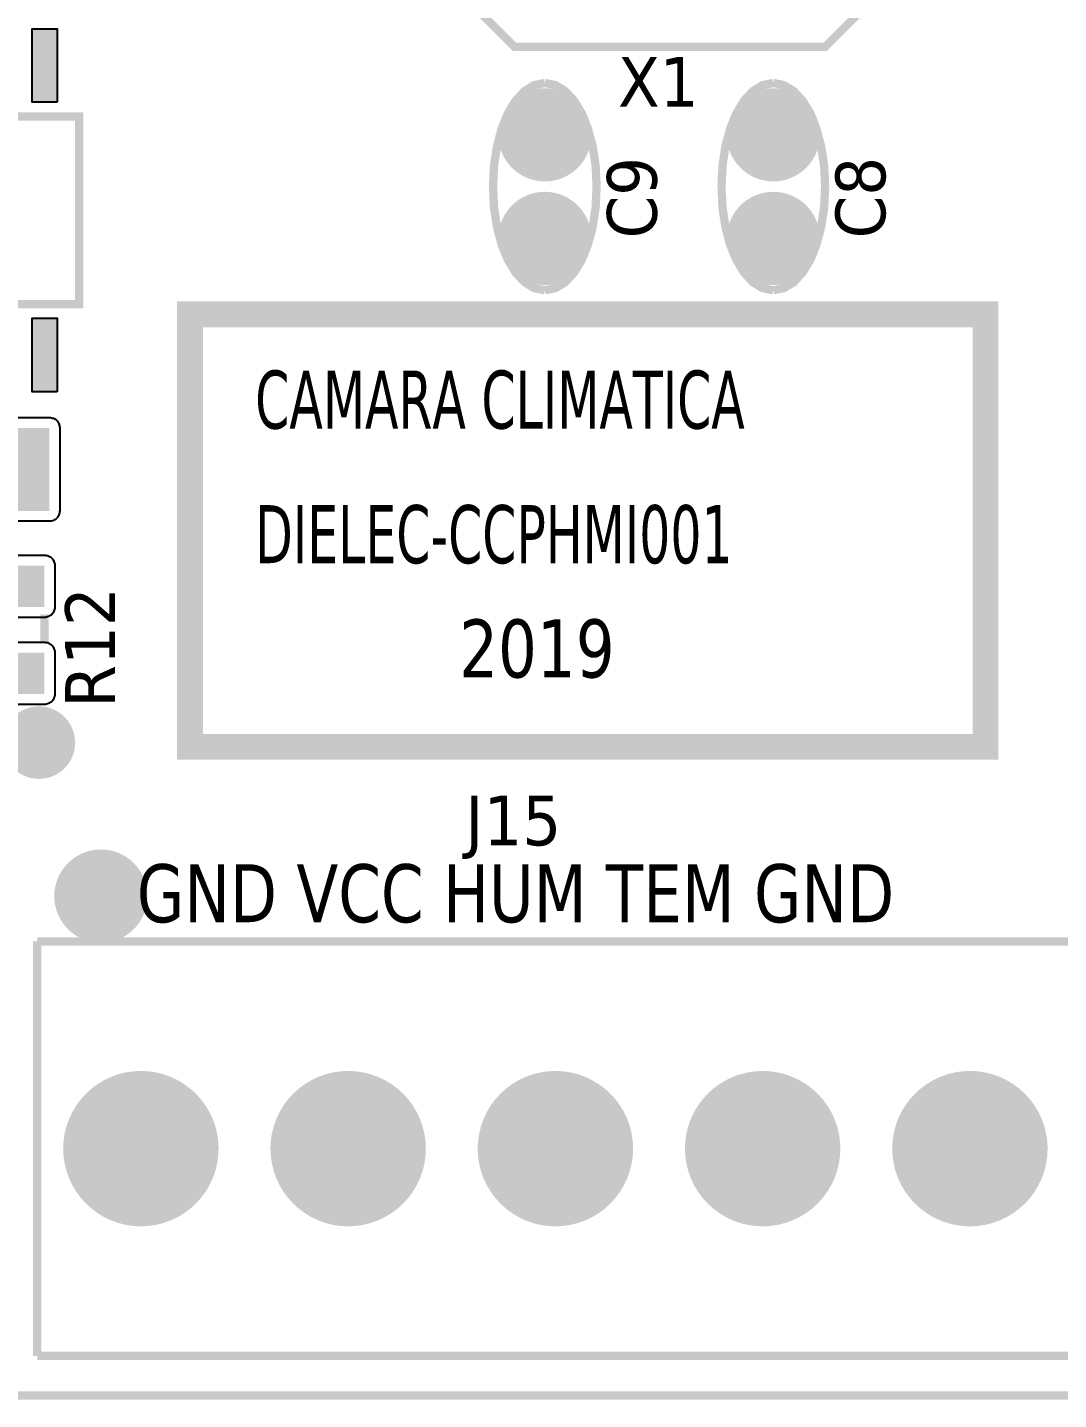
# Model space of a CAD drawing. Header units: millimetres. Extents: x 123.5 to 144.3, y 105.4 to 121.6.
# Drawn here: x 127.689 to 129.659, y 109.563 to 112.185 of the extents above; entities that cross this region are included whole.
import ezdxf

# ---------------------------------------------------------------- set-up
doc = ezdxf.new("R2010")
doc.units = ezdxf.units.MM
doc.layers.add('DESC', color=250, linetype='Continuous')
doc.styles.get("Standard").update_dxf_attribs({"font": 'tahoma.ttf'})

# ---------------------------------------------------------------- blocks, each defined once
blk = doc.blocks.new('RPAD')
blk.add_trace([(-0.5, -0.5), (-0.5, 0.5), (0.5, -0.5), (0.5, 0.5)])
blk = doc.blocks.new('EPAD')
at = {"const_width": 0.5}
blk.add_lwpolyline([(-0.25, 0, 1), (0.25, 0, 1)], format="xyb", close=True, dxfattribs=at)
blk = doc.blocks.new('CCRPBoard')
for points, const_width in [([(128.0158, 111.7979), (133.3334, 111.7979), (133.3334, 115.2063), (128.0158, 115.2063), (128.0158, 111.7979)], 0.008), ([(128.0158, 111.7979), (133.3334, 111.7979), (133.3334, 115.2063), (128.0158, 115.2063), (128.0158, 111.7979)], 0.008), ([(128.0158, 111.7979), (133.3334, 111.7979), (133.3334, 115.2063), (128.0158, 115.2063), (128.0158, 111.7979)], 0.008), ([(130.3414, 113.0995), (130.0414, 113.0995), (129.9914, 113.1495), (129.9914, 113.2495), (130.0414, 113.2995), (130.3414, 113.2995), (130.3914, 113.2495), (130.3914, 113.1495), (130.3414, 113.0995)], 0.008), ([(130.3414, 113.0995), (130.0414, 113.0995), (129.9914, 113.1495), (129.9914, 113.2495), (130.0414, 113.2995), (130.3414, 113.2995), (130.3914, 113.2495), (130.3914, 113.1495), (130.3414, 113.0995)], 0.008), ([(130.3414, 113.0995), (130.0414, 113.0995), (129.9914, 113.1495), (129.9914, 113.2495), (130.0414, 113.2995), (130.3414, 113.2995), (130.3914, 113.2495), (130.3914, 113.1495), (130.3414, 113.0995)], 0.008), ([(130.0709, 113.0645), (130.0607, 113.0625), (130.0513, 113.0567), (130.0428, 113.0476), (130.0354, 113.0355), (130.0293, 113.0207), (130.0248, 113.0037), (130.0219, 112.9849), (130.0209, 112.9645)], 0.008), ([(130.0709, 113.0645), (130.0607, 113.0625), (130.0513, 113.0567), (130.0428, 113.0476), (130.0354, 113.0355), (130.0293, 113.0207), (130.0248, 113.0037), (130.0219, 112.9849), (130.0209, 112.9645)], 0.008), ([(130.0709, 113.0645), (130.0607, 113.0625), (130.0513, 113.0567), (130.0428, 113.0476), (130.0354, 113.0355), (130.0293, 113.0207), (130.0248, 113.0037), (130.0219, 112.9849), (130.0209, 112.9645)], 0.008), ([(130.0709, 113.0645), (130.0811, 113.0625), (130.0905, 113.0567), (130.099, 113.0476), (130.1064, 113.0355), (130.1124, 113.0207), (130.117, 113.0037), (130.1199, 112.9849), (130.1209, 112.9645)], 0.008), ([(130.0709, 113.0645), (130.0811, 113.0625), (130.0905, 113.0567), (130.099, 113.0476), (130.1064, 113.0355), (130.1124, 113.0207), (130.117, 113.0037), (130.1199, 112.9849), (130.1209, 112.9645)], 0.008), ([(130.0709, 113.0645), (130.0811, 113.0625), (130.0905, 113.0567), (130.099, 113.0476), (130.1064, 113.0355), (130.1124, 113.0207), (130.117, 113.0037), (130.1199, 112.9849), (130.1209, 112.9645)], 0.008), ([(130.2914, 113.0645), (130.2812, 113.0625), (130.2717, 113.0567), (130.2632, 113.0476), (130.2559, 113.0355), (130.2498, 113.0207), (130.2452, 113.0037), (130.2424, 112.9849), (130.2414, 112.9645)], 0.008), ([(130.2914, 113.0645), (130.2812, 113.0625), (130.2717, 113.0567), (130.2632, 113.0476), (130.2559, 113.0355), (130.2498, 113.0207), (130.2452, 113.0037), (130.2424, 112.9849), (130.2414, 112.9645)], 0.008), ([(130.2914, 113.0645), (130.2812, 113.0625), (130.2717, 113.0567), (130.2632, 113.0476), (130.2559, 113.0355), (130.2498, 113.0207), (130.2452, 113.0037), (130.2424, 112.9849), (130.2414, 112.9645)], 0.008), ([(130.2914, 113.0645), (130.3015, 113.0625), (130.311, 113.0567), (130.3195, 113.0476), (130.3269, 113.0355), (130.3329, 113.0207), (130.3375, 113.0037), (130.3404, 112.9849), (130.3414, 112.9645)], 0.008), ([(130.2914, 113.0645), (130.3015, 113.0625), (130.311, 113.0567), (130.3195, 113.0476), (130.3269, 113.0355), (130.3329, 113.0207), (130.3375, 113.0037), (130.3404, 112.9849), (130.3414, 112.9645)], 0.008), ([(130.2914, 113.0645), (130.3015, 113.0625), (130.311, 113.0567), (130.3195, 113.0476), (130.3269, 113.0355), (130.3329, 113.0207), (130.3375, 113.0037), (130.3404, 112.9849), (130.3414, 112.9645)], 0.008), ([(129.6215, 112.8511), (129.6215, 113.0322), (129.4049, 113.0322), (129.4049, 112.8511), (129.6215, 112.8511)], 0.00787), ([(129.6215, 112.8511), (129.6215, 113.0322), (129.4049, 113.0322), (129.4049, 112.8511), (129.6215, 112.8511)], 0.00787), ([(129.6215, 112.8511), (129.6215, 113.0322), (129.4049, 113.0322), (129.4049, 112.8511), (129.6215, 112.8511)], 0.00787), ([(130.0709, 112.8645), (130.0607, 112.8665), (130.0513, 112.8722), (130.0428, 112.8814), (130.0354, 112.8935), (130.0293, 112.9082), (130.0248, 112.9252), (130.0219, 112.9441), (130.0209, 112.9645)], 0.008), ([(130.0709, 112.8645), (130.0607, 112.8665), (130.0513, 112.8722), (130.0428, 112.8814), (130.0354, 112.8935), (130.0293, 112.9082), (130.0248, 112.9252), (130.0219, 112.9441), (130.0209, 112.9645)], 0.008), ([(130.0709, 112.8645), (130.0607, 112.8665), (130.0513, 112.8722), (130.0428, 112.8814), (130.0354, 112.8935), (130.0293, 112.9082), (130.0248, 112.9252), (130.0219, 112.9441), (130.0209, 112.9645)], 0.008), ([(130.0709, 112.8645), (130.0811, 112.8665), (130.0905, 112.8722), (130.099, 112.8814), (130.1064, 112.8935), (130.1124, 112.9082), (130.117, 112.9252), (130.1199, 112.9441), (130.1209, 112.9645)], 0.008), ([(130.0709, 112.8645), (130.0811, 112.8665), (130.0905, 112.8722), (130.099, 112.8814), (130.1064, 112.8935), (130.1124, 112.9082), (130.117, 112.9252), (130.1199, 112.9441), (130.1209, 112.9645)], 0.008), ([(130.0709, 112.8645), (130.0811, 112.8665), (130.0905, 112.8722), (130.099, 112.8814), (130.1064, 112.8935), (130.1124, 112.9082), (130.117, 112.9252), (130.1199, 112.9441), (130.1209, 112.9645)], 0.008), ([(130.2914, 112.8645), (130.2812, 112.8665), (130.2717, 112.8722), (130.2632, 112.8814), (130.2559, 112.8935), (130.2498, 112.9082), (130.2452, 112.9252), (130.2424, 112.9441), (130.2414, 112.9645)], 0.008), ([(130.2914, 112.8645), (130.2812, 112.8665), (130.2717, 112.8722), (130.2632, 112.8814), (130.2559, 112.8935), (130.2498, 112.9082), (130.2452, 112.9252), (130.2424, 112.9441), (130.2414, 112.9645)], 0.008), ([(130.2914, 112.8645), (130.2812, 112.8665), (130.2717, 112.8722), (130.2632, 112.8814), (130.2559, 112.8935), (130.2498, 112.9082), (130.2452, 112.9252), (130.2424, 112.9441), (130.2414, 112.9645)], 0.008), ([(130.2914, 112.8645), (130.3015, 112.8665), (130.311, 112.8722), (130.3195, 112.8814), (130.3269, 112.8935), (130.3329, 112.9082), (130.3375, 112.9252), (130.3404, 112.9441), (130.3414, 112.9645)], 0.008), ([(130.2914, 112.8645), (130.3015, 112.8665), (130.311, 112.8722), (130.3195, 112.8814), (130.3269, 112.8935), (130.3329, 112.9082), (130.3375, 112.9252), (130.3404, 112.9441), (130.3414, 112.9645)], 0.008), ([(130.2914, 112.8645), (130.3015, 112.8665), (130.311, 112.8722), (130.3195, 112.8814), (130.3269, 112.8935), (130.3329, 112.9082), (130.3375, 112.9252), (130.3404, 112.9441), (130.3414, 112.9645)], 0.008), ([(129.7284, 112.4239), (130.4961, 112.4239), (130.4961, 112.8413), (129.7284, 112.8413), (129.7284, 112.4239)], 0.025), ([(129.7284, 112.4239), (130.4961, 112.4239), (130.4961, 112.8413), (129.7284, 112.8413), (129.7284, 112.4239)], 0.025), ([(129.7284, 112.4239), (130.4961, 112.4239), (130.4961, 112.8413), (129.7284, 112.8413), (129.7284, 112.4239)], 0.025), ([(129.588, 112.5238), (129.588, 112.5518)], 0.008), ([(129.588, 112.5238), (129.588, 112.5518)], 0.008), ([(129.588, 112.5238), (129.588, 112.5518)], 0.008), ([(129.5811, 112.2361), (129.5811, 111.8361)], 0.008), ([(130.5811, 112.2361), (129.5811, 112.2361)], 0.008), ([(129.5811, 112.2361), (129.5811, 111.8361)], 0.008), ([(130.5811, 112.2361), (129.5811, 112.2361)], 0.008), ([(129.5811, 112.2361), (129.5811, 111.8361)], 0.008), ([(130.5811, 112.2361), (129.5811, 112.2361)], 0.008), ([(129.5811, 111.8361), (130.5811, 111.8361)], 0.008), ([(129.5811, 111.8361), (130.5811, 111.8361)], 0.008), ([(129.5811, 111.8361), (130.5811, 111.8361)], 0.008)]:
    blk.add_lwpolyline(points, dxfattribs=dict(const_width=const_width))
for points in [[(129.6002, 113.0459), (129.5762, 113.0459), (129.5762, 113.1169), (129.6002, 113.1169), (129.6002, 113.0459)], [(129.6002, 112.7664), (129.5762, 112.7664), (129.5762, 112.8374), (129.6002, 112.8374), (129.6002, 112.7664)]]:
    blk.add_lwpolyline(points, close=True)
for points in [[(129.5328, 112.7416), (129.5928, 112.7416), (129.5938, 112.7416), (129.5948, 112.7414), (129.5958, 112.7412), (129.5967, 112.7409), (129.5976, 112.7405), (129.5984, 112.74), (129.5992, 112.7394), (129.5999, 112.7388), (129.6005, 112.738), (129.6011, 112.7373), (129.6016, 112.7365), (129.602, 112.7356), (129.6023, 112.7347), (129.6026, 112.7337), (129.6027, 112.7327), (129.6028, 112.7316), (129.6028, 112.6516), (129.6027, 112.6506), (129.6026, 112.6496), (129.6023, 112.6486), (129.602, 112.6477), (129.6016, 112.6468), (129.6011, 112.646), (129.6005, 112.6452), (129.5999, 112.6445), (129.5992, 112.6439), (129.5984, 112.6433), (129.5976, 112.6428), (129.5967, 112.6424), (129.5958, 112.6421), (129.5948, 112.6418), (129.5938, 112.6417), (129.5928, 112.6416), (129.5328, 112.6416)], [(129.538, 112.6088), (129.588, 112.6088), (129.589, 112.6087), (129.5901, 112.6086), (129.591, 112.6084), (129.5919, 112.608), (129.5928, 112.6076), (129.5936, 112.6071), (129.5944, 112.6065), (129.5951, 112.6059), (129.5958, 112.6052), (129.5963, 112.6044), (129.5968, 112.6036), (129.5972, 112.6027), (129.5976, 112.6018), (129.5978, 112.6008), (129.598, 112.5998), (129.598, 112.5988), (129.598, 112.5588), (129.598, 112.5578), (129.5978, 112.5567), (129.5976, 112.5558), (129.5972, 112.5549), (129.5968, 112.554), (129.5963, 112.5532), (129.5958, 112.5524), (129.5951, 112.5517), (129.5944, 112.551), (129.5936, 112.5505), (129.5928, 112.55), (129.5919, 112.5496), (129.591, 112.5492), (129.5901, 112.549), (129.589, 112.5488), (129.588, 112.5488), (129.538, 112.5488)], [(129.538, 112.5248), (129.588, 112.5248), (129.589, 112.5247), (129.5901, 112.5246), (129.591, 112.5244), (129.5919, 112.524), (129.5928, 112.5236), (129.5936, 112.5231), (129.5944, 112.5225), (129.5951, 112.5219), (129.5958, 112.5212), (129.5963, 112.5204), (129.5968, 112.5196), (129.5972, 112.5187), (129.5976, 112.5178), (129.5978, 112.5168), (129.598, 112.5158), (129.598, 112.5148), (129.598, 112.4748), (129.598, 112.4738), (129.5978, 112.4727), (129.5976, 112.4718), (129.5972, 112.4709), (129.5968, 112.47), (129.5963, 112.4692), (129.5958, 112.4684), (129.5951, 112.4677), (129.5944, 112.467), (129.5936, 112.4665), (129.5928, 112.466), (129.5919, 112.4656), (129.591, 112.4652), (129.5901, 112.465), (129.589, 112.4648), (129.588, 112.4648), (129.538, 112.4648)]]:
    blk.add_lwpolyline(points)
for p, xscale, yscale, rotation in [((129.5882, 113.0814), 0.024, 0.071, 180), ((129.5882, 112.8019), 0.024, 0.071, 180), ((129.563, 112.5788), 0.04, 0.05, 90), ((129.563, 112.4948), 0.04, 0.05, 90)]:
    blk.add_blockref('RPAD', p, dxfattribs=dict(xscale=xscale, yscale=yscale, rotation=rotation))
for name, p, xscale, yscale in [('EPAD', (130.0709, 113.0145), 0.09, 0.09), ('EPAD', (130.2914, 113.0145), 0.09, 0.09), ('EPAD', (130.0709, 112.9145), 0.09, 0.09), ('EPAD', (130.2914, 112.9145), 0.09, 0.09), ('RPAD', (129.5628, 112.6916), 0.06, 0.08), ('EPAD', (129.5827, 112.4279), 0.07, 0.07), ('EPAD', (129.6425, 112.2798), 0.09, 0.09), ('EPAD', (129.6811, 112.0361), 0.15, 0.15), ('EPAD', (129.8811, 112.0361), 0.15, 0.15), ('EPAD', (130.0811, 112.0361), 0.15, 0.15), ('EPAD', (130.2811, 112.0361), 0.15, 0.15), ('EPAD', (130.4811, 112.0361), 0.15, 0.15)]:
    blk.add_blockref(name, p, dxfattribs=dict(xscale=xscale, yscale=yscale))
for s, height, width, p in [('X1', 0.048, 1.041667, (130.1414, 113.0415)), ('X1', 0.048, 1.041667, (130.1414, 113.0415)), ('X1', 0.048, 1.041667, (130.1414, 113.0415)), ('CAMARA CLIMATICA', 0.056, 0.714286, (129.7914, 112.731)), ('CAMARA CLIMATICA', 0.056, 0.714286, (129.7914, 112.731)), ('CAMARA CLIMATICA', 0.056, 0.714286, (129.7914, 112.731)), ('DIELEC-CCPHMI001', 0.056, 0.714286, (129.7914, 112.6011)), ('DIELEC-CCPHMI001', 0.056, 0.714286, (129.7914, 112.6011)), ('DIELEC-CCPHMI001', 0.056, 0.714286, (129.7914, 112.6011)), ('2019', 0.056, 0.892857, (129.9882, 112.4908)), ('2019', 0.056, 0.892857, (129.9882, 112.4908)), ('2019', 0.056, 0.892857, (129.9882, 112.4908)), ('J15', 0.048, 1.041667, (129.9943, 112.3288)), ('J15', 0.048, 1.041667, (129.9943, 112.3288)), ('J15', 0.048, 1.041667, (129.9943, 112.3288)), ('GND VCC HUM TEM GND', 0.056, 0.892857, (129.6772, 112.2546)), ('GND VCC HUM TEM GND', 0.056, 0.892857, (129.6772, 112.2546)), ('GND VCC HUM TEM GND', 0.056, 0.892857, (129.6772, 112.2546))]:
    blk.add_text(s, height=height, dxfattribs=dict(width=width)).set_placement(p)
at = {"width": 1.041667}
for s, p in [('C9', (130.1789, 112.9145)), ('C9', (130.1789, 112.9145)), ('C9', (130.1789, 112.9145)), ('C8', (130.3994, 112.9145)), ('C8', (130.3994, 112.9145)), ('C8', (130.3994, 112.9145)), ('R12', (129.656, 112.4618)), ('R12', (129.656, 112.4618)), ('R12', (129.656, 112.4618))]:
    blk.add_text(s, height=0.048, rotation=90, dxfattribs=at).set_placement(p)

msp = doc.modelspace()

# ---------------------------------------------------------------- block references
at = {"layer": 'DESC', "xscale": 1.98, "yscale": 1.98, "zscale": 1.98}
msp.add_blockref('CCRPBoard', (-128.8632, -111.7893), dxfattribs=at)

doc.saveas('drawing.dxf')
